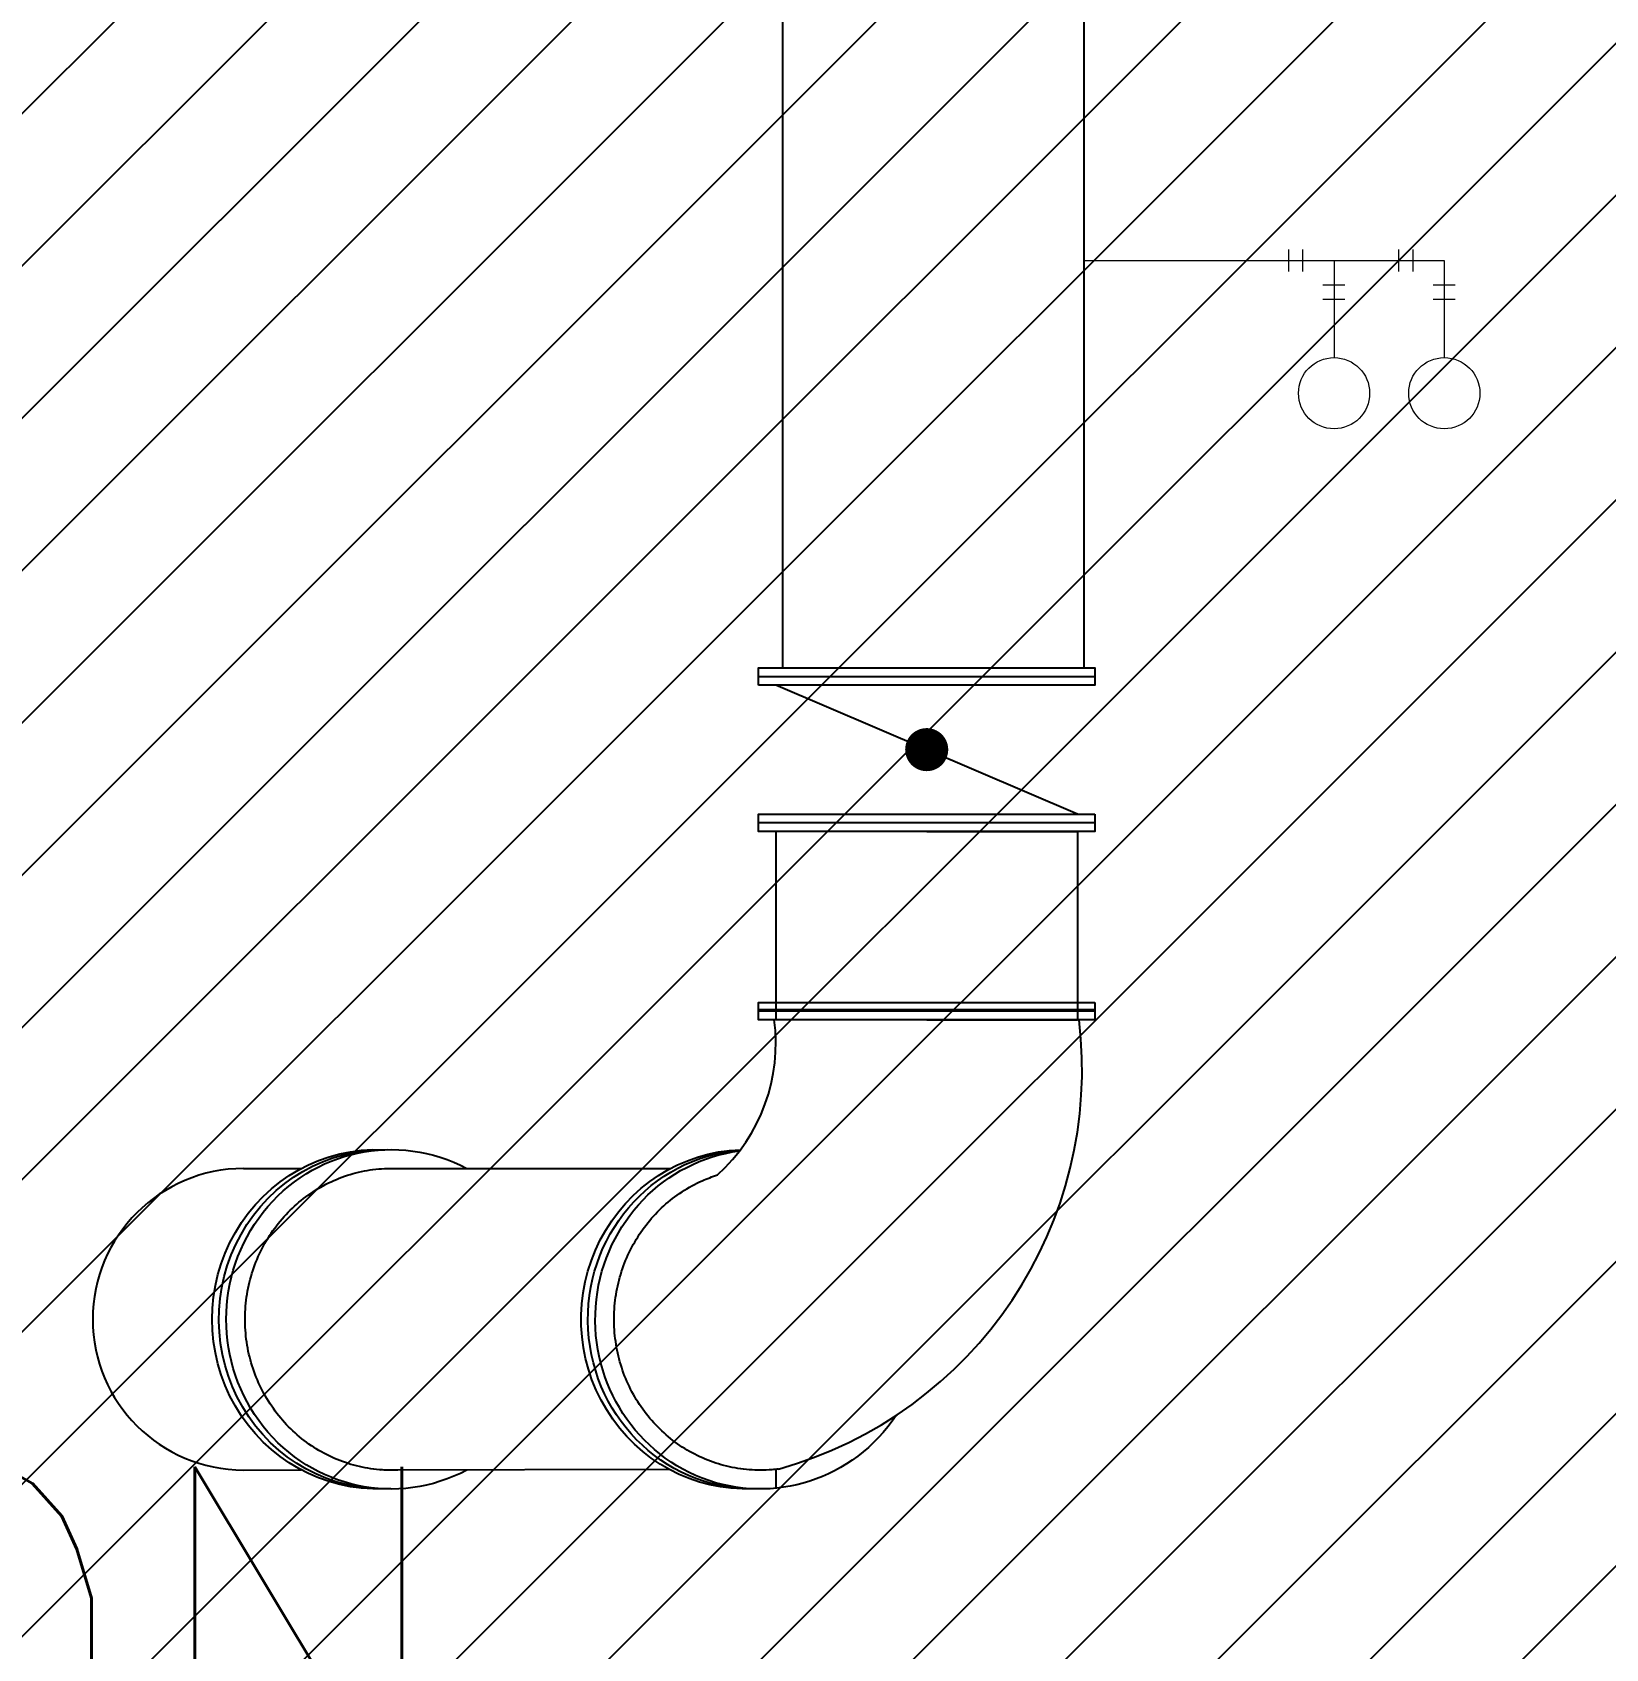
# Model space of a CAD drawing. Header units: inches. Extents: x 65856 to 131389, y 84027 to 134980.
# Drawn here: x 123824 to 127475, y 100333 to 104086 of the extents above; entities that cross this region are included whole.
import ezdxf

# ---------------------------------------------------------------- set-up
doc = ezdxf.new("R2010")
doc.units = ezdxf.units.IN
doc.header["$MEASUREMENT"] = 0
doc.linetypes.add('CENTER', pattern=[2, 1.25, -0.25, 0.25, -0.25])
doc.linetypes.add('HIDDEN', pattern=[0.375, 0.25, -0.125])
doc.layers.add('DIM', color=251, linetype='Continuous', lineweight=0)
doc.layers.add('M-HVAC-EQPM-NEW', color=5, linetype='Continuous')
doc.layers.add('M-X-BKGD', color=8, linetype='Continuous')
doc.styles.add('SIMPLEX', font='simplex.shx')

# ---------------------------------------------------------------- blocks, each defined once
blk = doc.blocks.new('PT-PA')
at = {"layer": 'DIM', "color": 2}
for p, q in [((175464.7, 21566.2), (175464.7, 20729.8)), ((175490.3, 21091.7), (175439.1, 21091.7)), ((175490.3, 21058.6), (175439.1, 21058.6)), ((175464.7, 20985.6), (175239.3, 20985.6)), ((175375.4, 21011.8), (175375.4, 20960.5)), ((175408.5, 21011.8), (175408.5, 20960.5)), ((175490.3, 20835.9), (175439.1, 20835.9)), ((175490.3, 20802.8), (175439.1, 20802.8)), ((175375.4, 20755.9), (175375.4, 20704.7)), ((175408.5, 20755.9), (175408.5, 20704.7)), ((175464.7, 20729.8), (175239.3, 20729.8))]:
    blk.add_line(p, q, dxfattribs=at)
for centre in [(175156.7, 20985.6), (175156.7, 20729.8)]:
    blk.add_circle(centre, 82.6, dxfattribs=at)

msp = doc.modelspace()

# ---------------------------------------------------------------- hatches: boundary and pattern name
at = {"layer": 'M-HVAC-EQPM-NEW'}
h = msp.add_hatch(dxfattribs=at)
h.set_pattern_fill('ANSI31', color=8, scale=2000)
h.set_pattern_definition([(45, (-70994.24, -96907.33), (-176.7767, 176.7767), [])])
h.paths.add_polyline_path([(113332, 112105.4), (128502.5, 112216.3), (128502.5, 109594.2), (128492, 100218.8), (113321.5, 100107.9)])

# ---------------------------------------------------------------- linework, layer by layer
at = {"layer": 'M-X-BKGD', "color": 8, "linetype": 'Continuous', "ltscale": 10}
for p, q in [((125564.4, 105070.8), (125564.4, 102610.5)), ((126264.4, 105070.8), (126264.4, 102610.5))]:
    msp.add_line(p, q, dxfattribs=at)
at = {"layer": 'M-X-BKGD', "color": 8, "linetype": 'Continuous', "ltscale": 3.5}
msp.add_line((125509.4, 102590.5), (126289.4, 102590.5), dxfattribs=at)
at = {"layer": 'M-X-BKGD', "color": 251, "linetype": 'Continuous', "true_color": 0x636466}
for p, q in [((126249.4, 102270.5), (125549.4, 102570.5)), ((125899.4, 102230.5), (126249.4, 102230.5)), ((125899.4, 101793.3), (126249.4, 101793.3))]:
    msp.add_line(p, q, dxfattribs=at)
at = {"layer": 'M-X-BKGD', "color": 251, "linetype": 'Continuous', "ltscale": 3.5, "true_color": 0x636466}
for p, q in [((126289.4, 102250.5), (125509.4, 102250.5)), ((126289.4, 101813.3), (125509.4, 101813.3))]:
    msp.add_line(p, q, dxfattribs=at)
at = {"layer": 'M-X-BKGD', "color": 251, "linetype": 'Continuous', "ltscale": 10, "true_color": 0x636466}
for p, q in [((125549.4, 102230.5), (125549.4, 101793.3)), ((126249.4, 102230.5), (126249.4, 101793.3)), ((125549.4, 100749.6), (125549.4, 100705.7))]:
    msp.add_line(p, q, dxfattribs=at)
at = {"layer": 'M-X-BKGD', "color": 251, "linetype": 'HIDDEN', "ltscale": 3.5, "true_color": 0x636466}
msp.add_line((126289.4, 101816.3), (125509.4, 101816.3), dxfattribs=at)
at = {"layer": 'M-X-BKGD', "color": 251, "true_color": 0x636466}
for p, q in [((124314, 101448), (124447.9, 101448)), ((124641.2, 101448), (125304.4, 101448)), ((124314, 100748), (124447.5, 100748.2)), ((124631.5, 100748.6), (125301, 100749.8))]:
    msp.add_line(p, q, dxfattribs=at)
at = {"layer": 'M-X-BKGD', "color": 8, "linetype": 'Continuous', "ltscale": 3.5}
msp.add_lwpolyline([(125509.4, 102570.5), (125509.4, 102610.5), (126289.4, 102610.5), (126289.4, 102570.5)], close=True, dxfattribs=at)
at = {"layer": 'M-X-BKGD', "color": 8, "linetype": 'CENTER', "const_width": 50}
msp.add_lwpolyline([(125899.4, 102395.5, 1), (125899.4, 102445.5, 1)], format="xyb", close=True, dxfattribs=at)
at = {"layer": 'M-X-BKGD', "color": 251, "linetype": 'Continuous', "ltscale": 3.5, "true_color": 0x636466}
for points in [[(126289.4, 102270.5), (126289.4, 102230.5), (125509.4, 102230.5), (125509.4, 102270.5)], [(126289.4, 101833.3), (126289.4, 101793.3), (125509.4, 101793.3), (125509.4, 101833.3)]]:
    msp.add_lwpolyline(points, close=True, dxfattribs=at)
at = {"layer": 'M-X-BKGD', "color": 251, "linetype": 'Continuous', "ltscale": 10, "true_color": 0x636466}
for centre, radius, start, end in [((125136.3, 101739), 413, 312.2097, 7.5655), ((125297.9, 101677.4), 962.1, 285.5043, 6.9209)]:
    msp.add_arc(centre, radius, start, end, dxfattribs=at)
at = {"layer": 'M-X-BKGD', "color": 251, "true_color": 0x636466}
msp.add_arc((124314, 101098), 350, 90, 270, dxfattribs=at)
at = {"layer": 'M-X-BKGD', "color": 251, "linetype": 'Continuous', "ltscale": 3.5, "true_color": 0x636466, "extrusion": (0, 0, -1)}
for centre, major_axis, start_param, end_param in [((124656.5, 101098), (0, 394), 2.664277, 6.760501), ((124623.8, 101098), (0, 394), 3.098894, 6.325884), ((124639.4, 101098), (0, 394), 3.098894, 6.305507), ((125480.3, 101098), (0, 394), 3.098894, 6.248915), ((125495.9, 101098), (0, -394), -0.042699, 3.064696), ((125513, 101098), (0, -394), -0.969046, 3.01597)]:
    msp.add_ellipse(centre, major_axis=major_axis, ratio=0.971603, start_param=start_param, end_param=end_param, dxfattribs=at)
at = {"layer": 'M-X-BKGD', "color": 251, "linetype": 'Continuous', "ltscale": 3.5, "true_color": 0x636466}
msp.add_open_spline([(124671.9, 100748), (124659.9, 100747.4), (124648, 100747.5), (124618.2, 100749.4), (124600.3, 100752), (124565.1, 100760.1), (124547.9, 100765.6), (124514.4, 100779.3), (124498.2, 100787.6), (124467.2, 100806.7), (124452.5, 100817.5), (124424.8, 100841.5), (124411.9, 100854.6), (124388.2, 100882.8), (124377.5, 100897.9), (124358.5, 100929.7), (124350.2, 100946.4), (124336.3, 100981), (124330.7, 100998.9), (124322.3, 101035.3), (124319.6, 101053.9), (124316.9, 101091.2), (124317.1, 101110), (124320.2, 101147.3), (124323.3, 101165.8), (124332.2, 101202.1), (124338, 101219.9), (124352.4, 101254.2), (124360.9, 101270.8), (124380.4, 101302.3), (124391.3, 101317.2), (124415.4, 101345.1), (124428.5, 101358), (124456.5, 101381.5), (124471.4, 101392.1), (124502.7, 101410.8), (124519, 101418.8), (124552.7, 101432), (124570, 101437.3), (124605.3, 101444.8), (124623.2, 101447.1), (124641.1, 101448), (124641.2, 101448), (124641.2, 101448)], degree=3, knots=[-0.045423, -0.045423, -0.045423, -0.045423, 0.060402, 0.060402, 0.220175, 0.220175, 0.379948, 0.379948, 0.539721, 0.539721, 0.699494, 0.699494, 0.859267, 0.859267, 1.01904, 1.01904, 1.178813, 1.178813, 1.338586, 1.338586, 1.498359, 1.498359, 1.658132, 1.658132, 1.817905, 1.817905, 1.977678, 1.977678, 2.137451, 2.137451, 2.297224, 2.297224, 2.456997, 2.456997, 2.61677, 2.61677, 2.776543, 2.776543, 2.936316, 2.936316, 3.096089, 3.096089, 3.096142, 3.096142, 3.096142, 3.096142], dxfattribs=at)
at = {"layer": 'M-X-BKGD', "color": 251, "true_color": 0x636466}
msp.add_open_spline([(125555.1, 100750.3), (125550.1, 100749.7), (125545.2, 100749.1), (125522.7, 100747.3), (125505, 100747.2), (125469.9, 100750), (125452.5, 100752.7), (125418.2, 100761.1), (125401.4, 100766.6), (125368.7, 100780.3), (125352.9, 100788.5), (125322.7, 100807.3), (125308.3, 100818), (125281.3, 100841.4), (125268.7, 100854.3), (125245.5, 100881.8), (125234.9, 100896.5), (125216.1, 100927.5), (125207.9, 100943.8), (125194, 100977.4), (125188.4, 100994.8), (125179.7, 101030.4), (125176.8, 101048.5), (125173.6, 101084.9), (125173.4, 101103.3), (125175.8, 101139.8), (125178.4, 101158), (125186.2, 101193.7), (125191.5, 101211.2), (125204.7, 101245.2), (125212.6, 101261.6), (125230.7, 101293), (125240.9, 101308), (125263.6, 101336.1), (125275.9, 101349.2), (125302.4, 101373.3), (125316.6, 101384.2), (125346.4, 101403.7), (125362.1, 101412.3), (125389.8, 101424.7), (125401.7, 101429.2), (125413.8, 101433)], degree=3, knots=[-0.124775, -0.124775, -0.124775, -0.124775, -0.0806, -0.0806, 0.075632, 0.075632, 0.231864, 0.231864, 0.388096, 0.388096, 0.544328, 0.544328, 0.70056, 0.70056, 0.856791, 0.856791, 1.013023, 1.013023, 1.169255, 1.169255, 1.325487, 1.325487, 1.481719, 1.481719, 1.637951, 1.637951, 1.794182, 1.794182, 1.950414, 1.950414, 2.106646, 2.106646, 2.262878, 2.262878, 2.41911, 2.41911, 2.575342, 2.575342, 2.731573, 2.731573, 2.843678, 2.843678, 2.843678, 2.843678], dxfattribs=at)

# ---------------------------------------------------------------- block references
at = {"layer": 'M-X-BKGD', "color": 8, "rotation": 90}
msp.add_blockref('PT-PA', (147830.5, -71908.7), dxfattribs=at)

# ---------------------------------------------------------------- texts
at = {"layer": 'M-X-BKGD', "color": 251, "true_color": 0x636466, "style": 'SIMPLEX'}
msp.add_text('SUBSTATION', height=800, dxfattribs=at).set_placement((118475.2, 99955.1))

doc.saveas('drawing.dxf')
